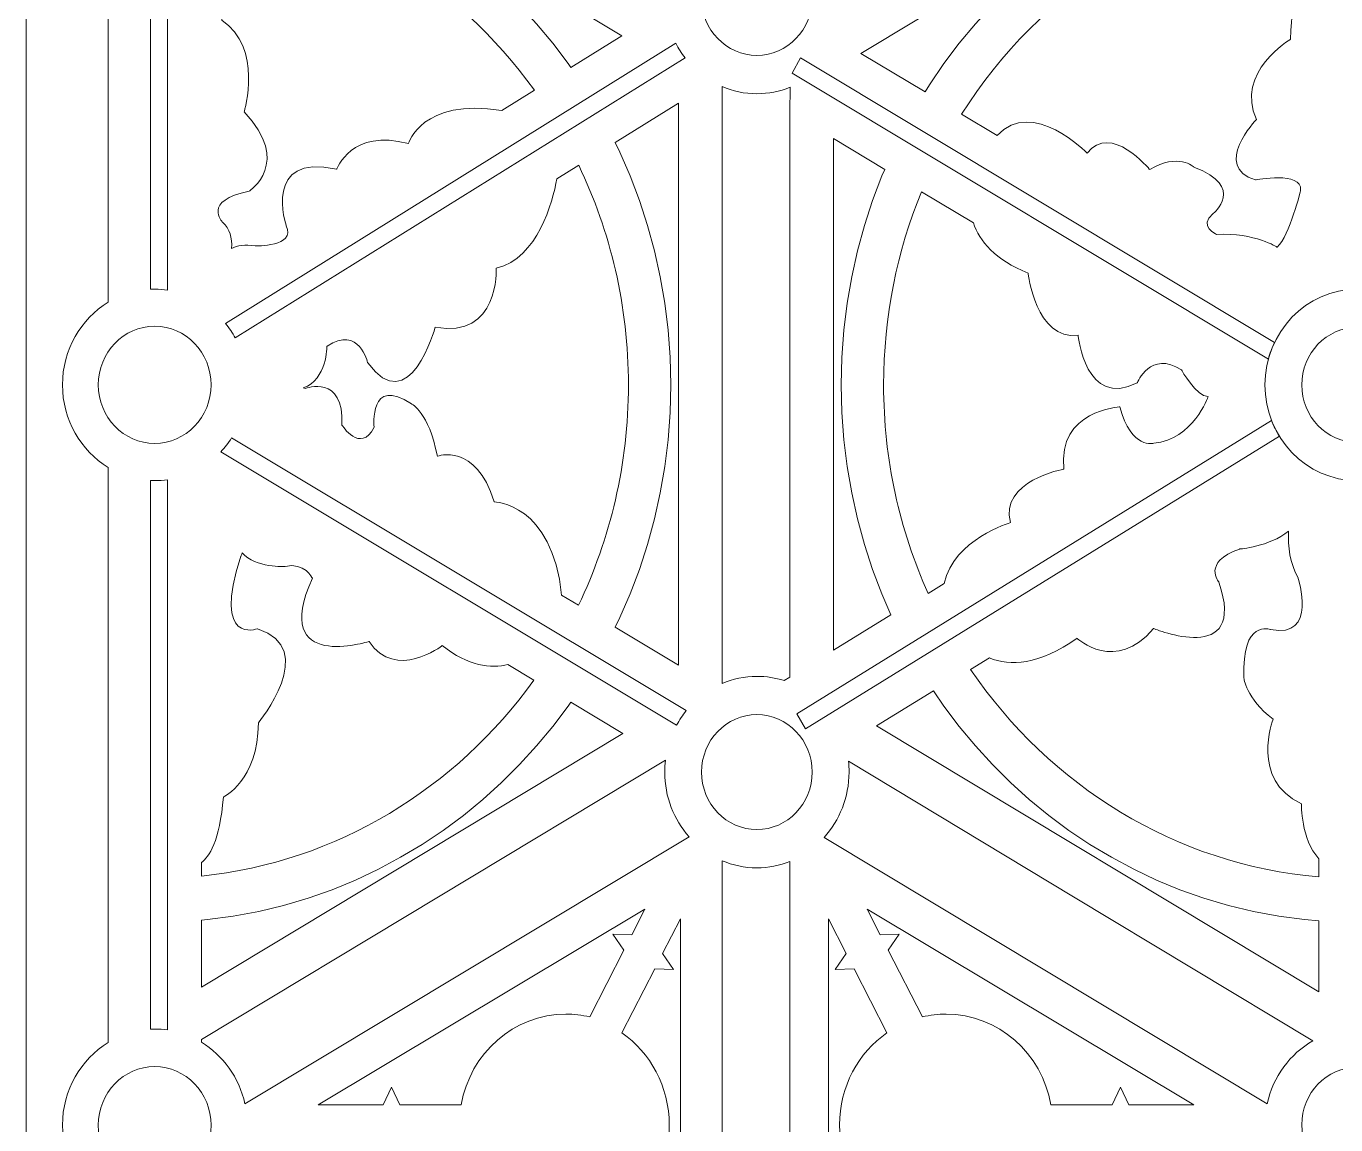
# Model space of a CAD drawing. Header units: centimetres. Extents: x 10.1 to 16.7, y -9.5 to 9.5.
# Drawn here: x 10.145 to 13.382, y 4.624 to 7.338 of the extents above; entities that cross this region are included whole.
import ezdxf

# ---------------------------------------------------------------- set-up
doc = ezdxf.new("R2010")
doc.units = ezdxf.units.CM
doc.header["$MEASUREMENT"] = 0
doc.layers.add('layer 1', color=7, linetype='Continuous')

msp = doc.modelspace()

# ---------------------------------------------------------------- linework, layer by layer
at = {"layer": 'layer 1', "color": 250, "lineweight": 9}
for points, knots in [([(10.14539, 9.49999), (10.14539, 9.49999), (16.7385, 9.49999), (16.7385, 9.49999), (16.7385, 9.49999), (16.7385, 9.49999), (16.7385, -9.50001), (16.7385, -9.50001), (16.7385, -9.50001), (16.7385, -9.50001), (10.14539, -9.50001), (10.14539, -9.50001), (10.14539, -9.50001), (10.14539, -9.50001), (10.14539, 9.49999), (10.14539, 9.49999)], [0, 0, 0, 0, 0.2, 0.2, 0.2, 0.2, 0.4, 0.4, 0.4, 0.4, 0.6, 0.6, 0.6, 0.6, 1, 1, 1, 1]), ([(10.57833, 7.77407), (10.57833, 7.77407), (10.59354, 7.77285), (10.59354, 7.77285), (10.59354, 7.77285), (10.59354, 7.77285), (10.65725, 7.76438), (10.65725, 7.76438), (10.65725, 7.76438), (10.65725, 7.76438), (10.72002, 7.75265), (10.72002, 7.75265), (10.72002, 7.75265), (10.72002, 7.75265), (10.78165, 7.73775), (10.78165, 7.73775), (10.78165, 7.73775), (10.78165, 7.73775), (10.84216, 7.71979), (10.84216, 7.71979), (10.84216, 7.71979), (10.84216, 7.71979), (10.90138, 7.69883), (10.90138, 7.69883), (10.90138, 7.69883), (10.90138, 7.69883), (10.95927, 7.67498), (10.95927, 7.67498), (10.95927, 7.67498), (10.95927, 7.67498), (11.01574, 7.64831), (11.01574, 7.64831), (11.01574, 7.64831), (11.01574, 7.64831), (11.07071, 7.6189), (11.07071, 7.6189), (11.07071, 7.6189), (11.07071, 7.6189), (11.1241, 7.58685), (11.1241, 7.58685), (11.1241, 7.58685), (11.1241, 7.58685), (11.17582, 7.55225), (11.17582, 7.55225), (11.17582, 7.55225), (11.17582, 7.55225), (11.22575, 7.51518), (11.22575, 7.51518), (11.22575, 7.51518), (11.22575, 7.51518), (11.27392, 7.47571), (11.27392, 7.47571), (11.27392, 7.47571), (11.27392, 7.47571), (11.32018, 7.43395), (11.32018, 7.43395), (11.32018, 7.43395), (11.32018, 7.43395), (11.36443, 7.38996), (11.36443, 7.38996), (11.36443, 7.38996), (11.36443, 7.38996), (11.40667, 7.34382), (11.40667, 7.34382), (11.40667, 7.34382), (11.40667, 7.34382), (11.44673, 7.29564), (11.44673, 7.29564), (11.44673, 7.29564), (11.44673, 7.29564), (11.48461, 7.24548), (11.48461, 7.24548), (11.48461, 7.24548), (11.48461, 7.24548), (11.49125, 7.23573), (11.49125, 7.23573), (11.49125, 7.23573), (11.49125, 7.23573), (11.6175, 7.31429), (11.6175, 7.31429), (11.6175, 7.31429), (11.6175, 7.31429), (10.57833, 7.93929), (10.57833, 7.93929), (10.57833, 7.93929), (10.57833, 7.93929), (10.57833, 7.77407), (10.57833, 7.77407)], [0, 0, 0, 0, 0.0434783, 0.0434783, 0.0434783, 0.0434783, 0.0869565, 0.0869565, 0.0869565, 0.0869565, 0.1304348, 0.1304348, 0.1304348, 0.1304348, 0.173913, 0.173913, 0.173913, 0.173913, 0.2173913, 0.2173913, 0.2173913, 0.2173913, 0.2608696, 0.2608696, 0.2608696, 0.2608696, 0.3043478, 0.3043478, 0.3043478, 0.3043478, 0.3478261, 0.3478261, 0.3478261, 0.3478261, 0.3913043, 0.3913043, 0.3913043, 0.3913043, 0.4347826, 0.4347826, 0.4347826, 0.4347826, 0.4782609, 0.4782609, 0.4782609, 0.4782609, 0.5217391, 0.5217391, 0.5217391, 0.5217391, 0.5652174, 0.5652174, 0.5652174, 0.5652174, 0.6086957, 0.6086957, 0.6086957, 0.6086957, 0.6521739, 0.6521739, 0.6521739, 0.6521739, 0.6956522, 0.6956522, 0.6956522, 0.6956522, 0.7391304, 0.7391304, 0.7391304, 0.7391304, 0.7826087, 0.7826087, 0.7826087, 0.7826087, 0.826087, 0.826087, 0.826087, 0.826087, 0.8695652, 0.8695652, 0.8695652, 0.8695652, 0.9130435, 0.9130435, 0.9130435, 0.9130435, 1, 1, 1, 1]), ([(12.3668, 7.17549), (12.3668, 7.17549), (12.37788, 7.19342), (12.37788, 7.19342), (12.37788, 7.19342), (12.37788, 7.19342), (12.41342, 7.24548), (12.41342, 7.24548), (12.41342, 7.24548), (12.41342, 7.24548), (12.4513, 7.29564), (12.4513, 7.29564), (12.4513, 7.29564), (12.4513, 7.29564), (12.49137, 7.34382), (12.49137, 7.34382), (12.49137, 7.34382), (12.49137, 7.34382), (12.5336, 7.38996), (12.5336, 7.38996), (12.5336, 7.38996), (12.5336, 7.38996), (12.57786, 7.43395), (12.57786, 7.43395), (12.57786, 7.43395), (12.57786, 7.43395), (12.62411, 7.47571), (12.62411, 7.47571), (12.62411, 7.47571), (12.62411, 7.47571), (12.67225, 7.51518), (12.67225, 7.51518), (12.67225, 7.51518), (12.67225, 7.51518), (12.72222, 7.55225), (12.72222, 7.55225), (12.72222, 7.55225), (12.72222, 7.55225), (12.77396, 7.58685), (12.77396, 7.58685), (12.77396, 7.58685), (12.77396, 7.58685), (12.82733, 7.6189), (12.82733, 7.6189), (12.82733, 7.6189), (12.82733, 7.6189), (12.8823, 7.64831), (12.8823, 7.64831), (12.8823, 7.64831), (12.8823, 7.64831), (12.93876, 7.67498), (12.93876, 7.67498), (12.93876, 7.67498), (12.93876, 7.67498), (12.99665, 7.69883), (12.99665, 7.69883), (12.99665, 7.69883), (12.99665, 7.69883), (13.05588, 7.71979), (13.05588, 7.71979), (13.05588, 7.71979), (13.05588, 7.71979), (13.11638, 7.73775), (13.11638, 7.73775), (13.11638, 7.73775), (13.11638, 7.73775), (13.17804, 7.75265), (13.17804, 7.75265), (13.17804, 7.75265), (13.17804, 7.75265), (13.24075, 7.76438), (13.24075, 7.76438), (13.24075, 7.76438), (13.24075, 7.76438), (13.30447, 7.77285), (13.30447, 7.77285), (13.30447, 7.77285), (13.30447, 7.77285), (13.33998, 7.77569), (13.33998, 7.77569), (13.33998, 7.77569), (13.33998, 7.77569), (13.33998, 7.95149), (13.33998, 7.95149), (13.33998, 7.95149), (13.33998, 7.95149), (12.20816, 7.27076), (12.20816, 7.27076), (12.20816, 7.27076), (12.20816, 7.27076), (12.3668, 7.17549), (12.3668, 7.17549)], [0, 0, 0, 0, 0.0416667, 0.0416667, 0.0416667, 0.0416667, 0.0833333, 0.0833333, 0.0833333, 0.0833333, 0.125, 0.125, 0.125, 0.125, 0.1666667, 0.1666667, 0.1666667, 0.1666667, 0.2083333, 0.2083333, 0.2083333, 0.2083333, 0.25, 0.25, 0.25, 0.25, 0.2916667, 0.2916667, 0.2916667, 0.2916667, 0.3333333, 0.3333333, 0.3333333, 0.3333333, 0.375, 0.375, 0.375, 0.375, 0.4166667, 0.4166667, 0.4166667, 0.4166667, 0.4583333, 0.4583333, 0.4583333, 0.4583333, 0.5, 0.5, 0.5, 0.5, 0.5416667, 0.5416667, 0.5416667, 0.5416667, 0.5833333, 0.5833333, 0.5833333, 0.5833333, 0.625, 0.625, 0.625, 0.625, 0.6666667, 0.6666667, 0.6666667, 0.6666667, 0.7083333, 0.7083333, 0.7083333, 0.7083333, 0.75, 0.75, 0.75, 0.75, 0.7916667, 0.7916667, 0.7916667, 0.7916667, 0.8333333, 0.8333333, 0.8333333, 0.8333333, 0.875, 0.875, 0.875, 0.875, 0.9166667, 0.9166667, 0.9166667, 0.9166667, 1, 1, 1, 1]), ([(11.32121, 7.12992), (11.12149, 7.161), (11.08999, 7.04784), (11.08999, 7.04784), (11.08999, 7.04784), (10.94968, 7.08632), (10.91262, 6.98463), (10.91262, 6.98463), (10.91262, 6.98463), (10.72732, 7.02585), (10.7882, 6.84443), (10.7882, 6.84443), (10.7882, 6.84443), (10.81202, 6.79221), (10.71144, 6.79495), (10.71144, 6.79495), (10.71144, 6.79495), (10.68579, 6.79912), (10.66698, 6.79575), (10.65315, 6.789), (10.65315, 6.789), (10.65461, 6.81461), (10.64859, 6.83737), (10.63065, 6.85356), (10.63065, 6.85356), (10.63065, 6.85356), (10.57919, 6.90685), (10.69656, 6.9303), (10.69656, 6.9303), (10.69656, 6.9303), (10.80363, 7.00067), (10.68419, 7.12646), (10.68419, 7.12646), (10.68419, 7.12646), (10.73154, 7.28636), (10.6286, 7.35244), (10.6286, 7.35244), (10.6286, 7.35244), (10.63864, 7.47742), (10.57833, 7.55336)], [0, 0, 0, 0, 0.0909091, 0.0909091, 0.0909091, 0.0909091, 0.1818182, 0.1818182, 0.1818182, 0.1818182, 0.2727273, 0.2727273, 0.2727273, 0.2727273, 0.3636364, 0.3636364, 0.3636364, 0.3636364, 0.4545455, 0.4545455, 0.4545455, 0.4545455, 0.5454545, 0.5454545, 0.5454545, 0.5454545, 0.6363636, 0.6363636, 0.6363636, 0.6363636, 0.7272727, 0.7272727, 0.7272727, 0.7272727, 0.8181818, 0.8181818, 0.8181818, 0.8181818, 1, 1, 1, 1]), ([(12.08792, 7.40763), (12.08792, 7.32939), (12.02648, 7.26558), (11.95116, 7.26558), (11.95116, 7.26558), (11.8758, 7.26558), (11.81433, 7.32939), (11.81433, 7.40763), (11.81433, 7.40763), (11.81433, 7.48587), (11.8758, 7.54968), (11.95116, 7.54968), (11.95116, 7.54968), (12.02648, 7.54968), (12.08792, 7.48587), (12.08792, 7.40763)], [0, 0, 0, 0, 0.2, 0.2, 0.2, 0.2, 0.4, 0.4, 0.4, 0.4, 0.6, 0.6, 0.6, 0.6, 1, 1, 1, 1]), ([(13.33998, 7.53657), (13.30219, 7.49505), (13.27227, 7.42451), (13.27008, 7.30554), (13.27008, 7.30554), (13.27008, 7.30554), (13.13213, 7.22452), (13.18567, 7.10727), (13.18567, 7.10727), (13.18567, 7.10727), (13.07443, 6.99214), (13.18358, 6.95803), (13.18358, 6.95803), (13.18358, 6.95803), (13.29887, 6.98146), (13.29477, 6.93244), (13.29477, 6.93244), (13.29477, 6.93244), (13.268, 6.82159), (13.23713, 6.79173), (13.23713, 6.79173), (13.23713, 6.79173), (13.18358, 6.82796), (13.0868, 6.82371), (13.0868, 6.82371), (13.0868, 6.82371), (13.04153, 6.8429), (13.07859, 6.87488), (13.07859, 6.87488), (13.07859, 6.87488), (13.16092, 6.94097), (13.03121, 6.99), (13.03121, 6.99), (13.03121, 6.99), (12.9921, 7.02624), (12.92209, 6.98362), (12.92209, 6.98362), (12.92209, 6.98362), (12.82533, 7.10087), (12.76765, 7.02411), (12.76765, 7.02411), (12.76765, 7.02411), (12.63201, 7.16253), (12.54476, 7.06793)], [0, 0, 0, 0, 0.0833333, 0.0833333, 0.0833333, 0.0833333, 0.1666667, 0.1666667, 0.1666667, 0.1666667, 0.25, 0.25, 0.25, 0.25, 0.3333333, 0.3333333, 0.3333333, 0.3333333, 0.4166667, 0.4166667, 0.4166667, 0.4166667, 0.5, 0.5, 0.5, 0.5, 0.5833333, 0.5833333, 0.5833333, 0.5833333, 0.6666667, 0.6666667, 0.6666667, 0.6666667, 0.75, 0.75, 0.75, 0.75, 0.8333333, 0.8333333, 0.8333333, 0.8333333, 1, 1, 1, 1]), ([(13.23043, 6.55659), (13.23043, 6.55659), (12.05933, 7.25971), (12.05933, 7.25971), (12.05933, 7.25971), (12.05933, 7.25971), (12.03837, 7.22207), (12.03837, 7.22207), (12.03837, 7.22207), (12.03837, 7.22207), (13.21514, 6.5155), (13.21514, 6.5155)], [0, 0, 0, 0, 0.25, 0.25, 0.25, 0.25, 0.5, 0.5, 0.5, 0.5, 1, 1, 1, 1]), ([(12.03314, 7.18703), (12.00767, 7.17676), (11.98003, 7.17112), (11.95116, 7.17112), (11.95116, 7.17112), (11.92073, 7.17112), (11.89168, 7.17738), (11.86511, 7.1887)], [0, 0, 0, 0, 0.3333333, 0.3333333, 0.3333333, 0.3333333, 1, 1, 1, 1]), ([(11.86511, 7.1887), (11.86511, 7.1887), (11.86511, 6.45175), (11.86511, 6.45175), (11.86511, 6.45175), (11.86511, 6.45175), (11.86511, 5.71416), (11.86511, 5.71416)], [0, 0, 0, 0, 0.3333333, 0.3333333, 0.3333333, 0.3333333, 1, 1, 1, 1]), ([(12.01856, 5.72112), (12.01856, 5.72112), (12.03292, 5.72999), (12.03292, 5.72999), (12.03292, 5.72999), (12.03292, 5.72999), (12.03292, 6.45175), (12.03292, 6.45175), (12.03292, 6.45175), (12.03292, 6.45175), (12.03292, 7.12496), (12.03292, 7.12496), (12.03292, 7.12496), (12.03292, 7.12496), (12.03314, 7.18703), (12.03314, 7.18703)], [0, 0, 0, 0, 0.2, 0.2, 0.2, 0.2, 0.4, 0.4, 0.4, 0.4, 0.6, 0.6, 0.6, 0.6, 1, 1, 1, 1]), ([(11.73838, 6.45175), (11.73838, 6.45175), (11.73669, 6.38367), (11.73669, 6.38367), (11.73669, 6.38367), (11.73669, 6.38367), (11.73177, 6.31639), (11.73177, 6.31639), (11.73177, 6.31639), (11.73177, 6.31639), (11.72362, 6.25006), (11.72362, 6.25006), (11.72362, 6.25006), (11.72362, 6.25006), (11.71237, 6.18475), (11.71237, 6.18475), (11.71237, 6.18475), (11.71237, 6.18475), (11.69809, 6.12056), (11.69809, 6.12056), (11.69809, 6.12056), (11.69809, 6.12056), (11.68088, 6.05759), (11.68088, 6.05759), (11.68088, 6.05759), (11.68088, 6.05759), (11.66077, 5.9959), (11.66077, 5.9959), (11.66077, 5.9959), (11.66077, 5.9959), (11.63791, 5.93561), (11.63791, 5.93561), (11.63791, 5.93561), (11.63791, 5.93561), (11.61232, 5.87681), (11.61232, 5.87681), (11.61232, 5.87681), (11.61232, 5.87681), (11.60055, 5.85293), (11.60055, 5.85293), (11.60055, 5.85293), (11.60055, 5.85293), (11.7573, 5.75896), (11.7573, 5.75896), (11.7573, 5.75896), (11.7573, 5.75896), (11.7573, 7.14798), (11.7573, 7.14798), (11.7573, 7.14798), (11.7573, 7.14798), (11.6006, 7.05047), (11.6006, 7.05047), (11.6006, 7.05047), (11.6006, 7.05047), (11.61232, 7.02671), (11.61232, 7.02671), (11.61232, 7.02671), (11.61232, 7.02671), (11.63791, 6.9679), (11.63791, 6.9679), (11.63791, 6.9679), (11.63791, 6.9679), (11.66077, 6.90761), (11.66077, 6.90761), (11.66077, 6.90761), (11.66077, 6.90761), (11.68088, 6.84593), (11.68088, 6.84593), (11.68088, 6.84593), (11.68088, 6.84593), (11.69809, 6.78295), (11.69809, 6.78295), (11.69809, 6.78295), (11.69809, 6.78295), (11.71237, 6.71877), (11.71237, 6.71877), (11.71237, 6.71877), (11.71237, 6.71877), (11.72362, 6.65345), (11.72362, 6.65345), (11.72362, 6.65345), (11.72362, 6.65345), (11.73177, 6.58712), (11.73177, 6.58712), (11.73177, 6.58712), (11.73177, 6.58712), (11.73669, 6.51986), (11.73669, 6.51986), (11.73669, 6.51986), (11.73669, 6.51986), (11.73838, 6.45175), (11.73838, 6.45175)], [0, 0, 0, 0, 0.0416667, 0.0416667, 0.0416667, 0.0416667, 0.0833333, 0.0833333, 0.0833333, 0.0833333, 0.125, 0.125, 0.125, 0.125, 0.1666667, 0.1666667, 0.1666667, 0.1666667, 0.2083333, 0.2083333, 0.2083333, 0.2083333, 0.25, 0.25, 0.25, 0.25, 0.2916667, 0.2916667, 0.2916667, 0.2916667, 0.3333333, 0.3333333, 0.3333333, 0.3333333, 0.375, 0.375, 0.375, 0.375, 0.4166667, 0.4166667, 0.4166667, 0.4166667, 0.4583333, 0.4583333, 0.4583333, 0.4583333, 0.5, 0.5, 0.5, 0.5, 0.5416667, 0.5416667, 0.5416667, 0.5416667, 0.5833333, 0.5833333, 0.5833333, 0.5833333, 0.625, 0.625, 0.625, 0.625, 0.6666667, 0.6666667, 0.6666667, 0.6666667, 0.7083333, 0.7083333, 0.7083333, 0.7083333, 0.75, 0.75, 0.75, 0.75, 0.7916667, 0.7916667, 0.7916667, 0.7916667, 0.8333333, 0.8333333, 0.8333333, 0.8333333, 0.875, 0.875, 0.875, 0.875, 0.9166667, 0.9166667, 0.9166667, 0.9166667, 1, 1, 1, 1]), ([(12.28256, 5.88405), (12.28256, 5.88405), (12.26012, 5.93561), (12.26012, 5.93561), (12.26012, 5.93561), (12.26012, 5.93561), (12.23723, 5.9959), (12.23723, 5.9959), (12.23723, 5.9959), (12.23723, 5.9959), (12.21715, 6.05759), (12.21715, 6.05759), (12.21715, 6.05759), (12.21715, 6.05759), (12.19991, 6.12056), (12.19991, 6.12056), (12.19991, 6.12056), (12.19991, 6.12056), (12.18566, 6.18475), (12.18566, 6.18475), (12.18566, 6.18475), (12.18566, 6.18475), (12.17442, 6.25006), (12.17442, 6.25006), (12.17442, 6.25006), (12.17442, 6.25006), (12.16626, 6.31639), (12.16626, 6.31639), (12.16626, 6.31639), (12.16626, 6.31639), (12.16134, 6.38367), (12.16134, 6.38367), (12.16134, 6.38367), (12.16134, 6.38367), (12.15968, 6.45175), (12.15968, 6.45175), (12.15968, 6.45175), (12.15968, 6.45175), (12.16134, 6.51984), (12.16134, 6.51984), (12.16134, 6.51984), (12.16134, 6.51984), (12.16626, 6.58712), (12.16626, 6.58712), (12.16626, 6.58712), (12.16626, 6.58712), (12.17442, 6.65345), (12.17442, 6.65345), (12.17442, 6.65345), (12.17442, 6.65345), (12.18566, 6.71877), (12.18566, 6.71877), (12.18566, 6.71877), (12.18566, 6.71877), (12.19991, 6.78295), (12.19991, 6.78295), (12.19991, 6.78295), (12.19991, 6.78295), (12.21715, 6.84593), (12.21715, 6.84593), (12.21715, 6.84593), (12.21715, 6.84593), (12.23723, 6.90761), (12.23723, 6.90761), (12.23723, 6.90761), (12.23723, 6.90761), (12.26012, 6.9679), (12.26012, 6.9679), (12.26012, 6.9679), (12.26012, 6.9679), (12.26726, 6.98426), (12.26726, 6.98426), (12.26726, 6.98426), (12.26726, 6.98426), (12.14073, 7.06024), (12.14073, 7.06024), (12.14073, 7.06024), (12.14073, 7.06024), (12.14073, 5.79653), (12.14073, 5.79653), (12.14073, 5.79653), (12.14073, 5.79653), (12.28256, 5.88405), (12.28256, 5.88405)], [0, 0, 0, 0, 0.0454545, 0.0454545, 0.0454545, 0.0454545, 0.0909091, 0.0909091, 0.0909091, 0.0909091, 0.1363636, 0.1363636, 0.1363636, 0.1363636, 0.1818182, 0.1818182, 0.1818182, 0.1818182, 0.2272727, 0.2272727, 0.2272727, 0.2272727, 0.2727273, 0.2727273, 0.2727273, 0.2727273, 0.3181818, 0.3181818, 0.3181818, 0.3181818, 0.3636364, 0.3636364, 0.3636364, 0.3636364, 0.4090909, 0.4090909, 0.4090909, 0.4090909, 0.4545455, 0.4545455, 0.4545455, 0.4545455, 0.5, 0.5, 0.5, 0.5, 0.5454545, 0.5454545, 0.5454545, 0.5454545, 0.5909091, 0.5909091, 0.5909091, 0.5909091, 0.6363636, 0.6363636, 0.6363636, 0.6363636, 0.6818182, 0.6818182, 0.6818182, 0.6818182, 0.7272727, 0.7272727, 0.7272727, 0.7272727, 0.7727273, 0.7727273, 0.7727273, 0.7727273, 0.8181818, 0.8181818, 0.8181818, 0.8181818, 0.8636364, 0.8636364, 0.8636364, 0.8636364, 0.9090909, 0.9090909, 0.9090909, 0.9090909, 1, 1, 1, 1]), ([(10.83018, 6.44458), (10.88881, 6.46419), (10.88878, 6.54758), (10.88878, 6.54758), (10.88878, 6.54758), (10.96822, 6.59981), (10.98939, 6.50636), (10.98939, 6.50636), (10.98939, 6.50636), (11.09264, 6.36342), (11.15615, 6.5943), (11.15615, 6.5943), (11.15615, 6.5943), (11.315, 6.56407), (11.30704, 6.73998), (11.30704, 6.73998), (11.30704, 6.73998), (11.41054, 6.76578), (11.44606, 6.90246), (11.45663, 6.96087)], [0, 0, 0, 0, 0.1666667, 0.1666667, 0.1666667, 0.1666667, 0.3333333, 0.3333333, 0.3333333, 0.3333333, 0.5, 0.5, 0.5, 0.5, 0.6666667, 0.6666667, 0.6666667, 0.6666667, 1, 1, 1, 1]), ([(12.37439, 5.93653), (12.30387, 6.09319), (12.26434, 6.2678), (12.26434, 6.45175), (12.26434, 6.45175), (12.26434, 6.62097), (12.29774, 6.7823), (12.35797, 6.929)], [0, 0, 0, 0, 0.3333333, 0.3333333, 0.3333333, 0.3333333, 1, 1, 1, 1]), ([(12.48613, 6.85218), (12.50098, 6.80631), (12.53976, 6.76133), (12.62144, 6.72776), (12.62144, 6.72776), (12.62144, 6.72776), (12.64, 6.56149), (12.745, 6.57426), (12.745, 6.57426), (12.745, 6.57426), (12.76355, 6.39093), (12.89121, 6.45701), (12.89121, 6.45701), (12.89121, 6.45701), (12.92413, 6.53802), (13.00031, 6.48898), (13.00031, 6.48898), (13.00031, 6.48898), (13.0374, 6.4229), (13.06622, 6.4229), (13.06622, 6.4229), (13.06622, 6.4229), (13.02916, 6.31631), (12.93238, 6.30777), (12.93238, 6.30777), (12.93238, 6.30777), (12.87679, 6.29072), (12.84797, 6.39731), (12.84797, 6.39731), (12.84797, 6.39731), (12.69351, 6.38879), (12.70999, 6.24381), (12.70999, 6.24381), (12.70999, 6.24381), (12.5494, 6.21396), (12.57819, 6.11163), (12.57819, 6.11163), (12.57819, 6.11163), (12.43681, 6.07024), (12.41429, 5.96137)], [0, 0, 0, 0, 0.0909091, 0.0909091, 0.0909091, 0.0909091, 0.1818182, 0.1818182, 0.1818182, 0.1818182, 0.2727273, 0.2727273, 0.2727273, 0.2727273, 0.3636364, 0.3636364, 0.3636364, 0.3636364, 0.4545455, 0.4545455, 0.4545455, 0.4545455, 0.5454545, 0.5454545, 0.5454545, 0.5454545, 0.6363636, 0.6363636, 0.6363636, 0.6363636, 0.7272727, 0.7272727, 0.7272727, 0.7272727, 0.8181818, 0.8181818, 0.8181818, 0.8181818, 1, 1, 1, 1]), ([(10.45277, 6.68798), (10.45635, 6.68816), (10.45992, 6.68826), (10.46355, 6.68826), (10.46355, 6.68826), (10.47409, 6.68826), (10.48444, 6.6875), (10.49462, 6.68605)], [0, 0, 0, 0, 0.3333333, 0.3333333, 0.3333333, 0.3333333, 1, 1, 1, 1]), ([(13.66225, 6.45175), (13.66225, 6.3215), (13.55992, 6.21525), (13.43449, 6.21525), (13.43449, 6.21525), (13.30905, 6.21525), (13.2067, 6.3215), (13.2067, 6.45175), (13.2067, 6.45175), (13.2067, 6.58201), (13.30905, 6.68826), (13.43449, 6.68826), (13.43449, 6.68826), (13.55992, 6.68826), (13.66225, 6.58201), (13.66225, 6.45175)], [0, 0, 0, 0, 0.2, 0.2, 0.2, 0.2, 0.4, 0.4, 0.4, 0.4, 0.6, 0.6, 0.6, 0.6, 1, 1, 1, 1]), ([(10.34781, 6.24778), (10.28041, 6.28901), (10.23503, 6.36513), (10.23503, 6.45193), (10.23503, 6.45193), (10.23503, 6.53872), (10.28041, 6.61485), (10.34781, 6.65608)], [0, 0, 0, 0, 0.3333333, 0.3333333, 0.3333333, 0.3333333, 1, 1, 1, 1]), ([(10.60245, 6.45193), (10.60245, 6.37221), (10.53983, 6.30718), (10.46304, 6.30718), (10.46304, 6.30718), (10.38624, 6.30718), (10.32363, 6.37221), (10.32363, 6.45193), (10.32363, 6.45193), (10.32363, 6.53165), (10.38624, 6.59668), (10.46304, 6.59668), (10.46304, 6.59668), (10.53983, 6.59668), (10.60245, 6.53165), (10.60245, 6.45193)], [0, 0, 0, 0, 0.2, 0.2, 0.2, 0.2, 0.4, 0.4, 0.4, 0.4, 0.6, 0.6, 0.6, 0.6, 1, 1, 1, 1]), ([(13.57128, 6.45175), (13.57128, 6.37353), (13.50982, 6.30971), (13.43449, 6.30971), (13.43449, 6.30971), (13.35913, 6.30971), (13.29769, 6.37353), (13.29769, 6.45175), (13.29769, 6.45175), (13.29769, 6.52999), (13.35913, 6.5938), (13.43449, 6.5938), (13.43449, 6.5938), (13.50982, 6.5938), (13.57128, 6.52999), (13.57128, 6.45175)], [0, 0, 0, 0, 0.2, 0.2, 0.2, 0.2, 0.4, 0.4, 0.4, 0.4, 0.6, 0.6, 0.6, 0.6, 1, 1, 1, 1]), ([(11.4687, 5.93198), (11.44586, 6.16026), (11.30175, 6.16277), (11.30175, 6.16277), (11.30175, 6.16277), (11.25674, 6.31119), (11.16148, 6.27547), (11.16148, 6.27547), (11.16148, 6.27547), (11.14027, 6.38541), (11.09793, 6.40465), (11.09793, 6.40465), (11.09793, 6.40465), (10.99203, 6.4761), (11.00527, 6.34693), (11.00527, 6.34693), (11.00527, 6.34693), (10.97086, 6.28096), (10.92584, 6.35242), (10.92584, 6.35242), (10.92584, 6.35242), (10.93116, 6.47886), (10.83586, 6.44314), (10.83586, 6.44314)], [0, 0, 0, 0, 0.1428571, 0.1428571, 0.1428571, 0.1428571, 0.2857143, 0.2857143, 0.2857143, 0.2857143, 0.4285714, 0.4285714, 0.4285714, 0.4285714, 0.5714286, 0.5714286, 0.5714286, 0.5714286, 0.7142857, 0.7142857, 0.7142857, 0.7142857, 1, 1, 1, 1]), ([(13.22323, 6.36343), (13.22323, 6.36343), (12.0496, 5.63918), (12.0496, 5.63918), (12.0496, 5.63918), (12.0496, 5.63918), (12.0711, 5.60193), (12.0711, 5.60193), (12.0711, 5.60193), (12.0711, 5.60193), (13.24238, 6.32495), (13.24238, 6.32495)], [0, 0, 0, 0, 0.25, 0.25, 0.25, 0.25, 0.5, 0.5, 0.5, 0.5, 1, 1, 1, 1]), ([(10.49462, 6.21747), (10.48444, 6.21602), (10.47409, 6.21525), (10.46355, 6.21525), (10.46355, 6.21525), (10.45992, 6.21525), (10.45635, 6.21536), (10.45277, 6.21553)], [0, 0, 0, 0, 0.3333333, 0.3333333, 0.3333333, 0.3333333, 1, 1, 1, 1]), ([(12.52561, 5.7773), (12.57671, 5.75594), (12.64751, 5.7589), (12.74241, 5.82574), (12.74241, 5.82574), (12.74241, 5.82574), (12.83795, 5.73752), (12.93142, 5.84999), (12.93142, 5.84999), (12.93142, 5.84999), (13.16508, 5.75295), (13.09285, 5.96467), (13.09285, 5.96467), (13.09285, 5.96467), (13.05036, 6.01319), (13.14383, 6.04629), (13.14383, 6.04629), (13.14383, 6.04629), (13.2166, 6.0516), (13.2653, 6.0903), (13.2653, 6.0903), (13.26288, 6.05168), (13.26873, 6.01212), (13.28861, 5.97519), (13.28861, 5.97519), (13.28861, 5.97519), (13.33804, 5.82381), (13.22065, 5.84726), (13.22065, 5.84726), (13.22065, 5.84726), (13.14861, 5.87499), (13.15476, 5.72787), (13.15476, 5.72787), (13.15476, 5.72787), (13.15889, 5.67883), (13.22683, 5.62553), (13.22683, 5.62553), (13.22683, 5.62553), (13.16919, 5.47629), (13.29685, 5.4166), (13.29685, 5.4166), (13.29685, 5.4166), (13.2955, 5.32828), (13.33998, 5.28124)], [0, 0, 0, 0, 0.0833333, 0.0833333, 0.0833333, 0.0833333, 0.1666667, 0.1666667, 0.1666667, 0.1666667, 0.25, 0.25, 0.25, 0.25, 0.3333333, 0.3333333, 0.3333333, 0.3333333, 0.4166667, 0.4166667, 0.4166667, 0.4166667, 0.5, 0.5, 0.5, 0.5, 0.5833333, 0.5833333, 0.5833333, 0.5833333, 0.6666667, 0.6666667, 0.6666667, 0.6666667, 0.75, 0.75, 0.75, 0.75, 0.8333333, 0.8333333, 0.8333333, 0.8333333, 1, 1, 1, 1]), ([(10.57833, 5.27193), (10.59708, 5.28504), (10.62374, 5.32322), (10.63273, 5.43366), (10.63273, 5.43366), (10.63273, 5.43366), (10.7192, 5.47416), (10.7192, 5.61701), (10.7192, 5.61701), (10.7192, 5.61701), (10.87157, 5.80036), (10.71714, 5.8494), (10.71714, 5.8494), (10.71714, 5.8494), (10.60389, 5.80674), (10.67598, 6.02849), (10.67598, 6.02849), (10.67598, 6.02849), (10.67756, 6.03138), (10.67904, 6.03686), (10.67904, 6.03686), (10.71259, 5.99896), (10.78556, 6.00335), (10.78556, 6.00335), (10.78556, 6.00335), (10.83322, 6.01434), (10.85259, 5.97412), (10.85259, 5.97412), (10.85259, 5.97412), (10.74734, 5.73993), (10.99293, 5.81799), (10.99293, 5.81799), (10.99293, 5.81799), (11.05808, 5.71913), (11.17334, 5.80759), (11.17334, 5.80759), (11.17334, 5.80759), (11.23818, 5.75651), (11.29405, 5.75102), (11.33603, 5.7606)], [0, 0, 0, 0, 0.0909091, 0.0909091, 0.0909091, 0.0909091, 0.1818182, 0.1818182, 0.1818182, 0.1818182, 0.2727273, 0.2727273, 0.2727273, 0.2727273, 0.3636364, 0.3636364, 0.3636364, 0.3636364, 0.4545455, 0.4545455, 0.4545455, 0.4545455, 0.5454545, 0.5454545, 0.5454545, 0.5454545, 0.6363636, 0.6363636, 0.6363636, 0.6363636, 0.7272727, 0.7272727, 0.7272727, 0.7272727, 0.8181818, 0.8181818, 0.8181818, 0.8181818, 1, 1, 1, 1]), ([(11.86511, 5.71416), (11.89168, 5.72548), (11.92073, 5.73174), (11.95116, 5.73174), (11.95116, 5.73174), (11.9746, 5.73174), (11.99724, 5.72802), (12.01856, 5.72112)], [0, 0, 0, 0, 0.3333333, 0.3333333, 0.3333333, 0.3333333, 1, 1, 1, 1]), ([(11.49114, 5.66761), (11.49114, 5.66761), (11.48461, 5.65803), (11.48461, 5.65803), (11.48461, 5.65803), (11.48461, 5.65803), (11.44673, 5.60787), (11.44673, 5.60787), (11.44673, 5.60787), (11.44673, 5.60787), (11.40667, 5.55969), (11.40667, 5.55969), (11.40667, 5.55969), (11.40667, 5.55969), (11.36443, 5.51355), (11.36443, 5.51355), (11.36443, 5.51355), (11.36443, 5.51355), (11.32018, 5.46958), (11.32018, 5.46958), (11.32018, 5.46958), (11.32018, 5.46958), (11.27392, 5.4278), (11.27392, 5.4278), (11.27392, 5.4278), (11.27392, 5.4278), (11.22575, 5.38834), (11.22575, 5.38834), (11.22575, 5.38834), (11.22575, 5.38834), (11.17582, 5.35126), (11.17582, 5.35126), (11.17582, 5.35126), (11.17582, 5.35126), (11.1241, 5.31666), (11.1241, 5.31666), (11.1241, 5.31666), (11.1241, 5.31666), (11.07071, 5.28461), (11.07071, 5.28461), (11.07071, 5.28461), (11.07071, 5.28461), (11.01574, 5.25521), (11.01574, 5.25521), (11.01574, 5.25521), (11.01574, 5.25521), (10.95927, 5.22854), (10.95927, 5.22854), (10.95927, 5.22854), (10.95927, 5.22854), (10.90138, 5.20468), (10.90138, 5.20468), (10.90138, 5.20468), (10.90138, 5.20468), (10.84216, 5.18372), (10.84216, 5.18372), (10.84216, 5.18372), (10.84216, 5.18372), (10.78165, 5.16575), (10.78165, 5.16575), (10.78165, 5.16575), (10.78165, 5.16575), (10.72002, 5.15086), (10.72002, 5.15086), (10.72002, 5.15086), (10.72002, 5.15086), (10.65725, 5.13914), (10.65725, 5.13914), (10.65725, 5.13914), (10.65725, 5.13914), (10.59356, 5.13066), (10.59356, 5.13066), (10.59356, 5.13066), (10.59356, 5.13066), (10.57833, 5.12945), (10.57833, 5.12945), (10.57833, 5.12945), (10.57833, 5.12945), (10.57833, 4.96422), (10.57833, 4.96422), (10.57833, 4.96422), (10.57833, 4.96422), (11.61969, 5.59054), (11.61969, 5.59054), (11.61969, 5.59054), (11.61969, 5.59054), (11.49114, 5.66761), (11.49114, 5.66761)], [0, 0, 0, 0, 0.0434783, 0.0434783, 0.0434783, 0.0434783, 0.0869565, 0.0869565, 0.0869565, 0.0869565, 0.1304348, 0.1304348, 0.1304348, 0.1304348, 0.173913, 0.173913, 0.173913, 0.173913, 0.2173913, 0.2173913, 0.2173913, 0.2173913, 0.2608696, 0.2608696, 0.2608696, 0.2608696, 0.3043478, 0.3043478, 0.3043478, 0.3043478, 0.3478261, 0.3478261, 0.3478261, 0.3478261, 0.3913043, 0.3913043, 0.3913043, 0.3913043, 0.4347826, 0.4347826, 0.4347826, 0.4347826, 0.4782609, 0.4782609, 0.4782609, 0.4782609, 0.5217391, 0.5217391, 0.5217391, 0.5217391, 0.5652174, 0.5652174, 0.5652174, 0.5652174, 0.6086957, 0.6086957, 0.6086957, 0.6086957, 0.6521739, 0.6521739, 0.6521739, 0.6521739, 0.6956522, 0.6956522, 0.6956522, 0.6956522, 0.7391304, 0.7391304, 0.7391304, 0.7391304, 0.7826087, 0.7826087, 0.7826087, 0.7826087, 0.826087, 0.826087, 0.826087, 0.826087, 0.8695652, 0.8695652, 0.8695652, 0.8695652, 0.9130435, 0.9130435, 0.9130435, 0.9130435, 1, 1, 1, 1]), ([(13.33998, 5.12782), (13.33998, 5.12782), (13.30447, 5.13066), (13.30447, 5.13066), (13.30447, 5.13066), (13.30447, 5.13066), (13.24075, 5.13914), (13.24075, 5.13914), (13.24075, 5.13914), (13.24075, 5.13914), (13.17804, 5.15086), (13.17804, 5.15086), (13.17804, 5.15086), (13.17804, 5.15086), (13.11638, 5.16575), (13.11638, 5.16575), (13.11638, 5.16575), (13.11638, 5.16575), (13.05588, 5.18372), (13.05588, 5.18372), (13.05588, 5.18372), (13.05588, 5.18372), (12.99665, 5.20468), (12.99665, 5.20468), (12.99665, 5.20468), (12.99665, 5.20468), (12.93876, 5.22854), (12.93876, 5.22854), (12.93876, 5.22854), (12.93876, 5.22854), (12.8823, 5.25521), (12.8823, 5.25521), (12.8823, 5.25521), (12.8823, 5.25521), (12.82733, 5.28461), (12.82733, 5.28461), (12.82733, 5.28461), (12.82733, 5.28461), (12.77396, 5.31666), (12.77396, 5.31666), (12.77396, 5.31666), (12.77396, 5.31666), (12.72222, 5.35126), (12.72222, 5.35126), (12.72222, 5.35126), (12.72222, 5.35126), (12.67225, 5.38834), (12.67225, 5.38834), (12.67225, 5.38834), (12.67225, 5.38834), (12.62411, 5.4278), (12.62411, 5.4278), (12.62411, 5.4278), (12.62411, 5.4278), (12.57786, 5.46958), (12.57786, 5.46958), (12.57786, 5.46958), (12.57786, 5.46958), (12.5336, 5.51355), (12.5336, 5.51355), (12.5336, 5.51355), (12.5336, 5.51355), (12.49137, 5.55969), (12.49137, 5.55969), (12.49137, 5.55969), (12.49137, 5.55969), (12.4513, 5.60787), (12.4513, 5.60787), (12.4513, 5.60787), (12.4513, 5.60787), (12.41342, 5.65803), (12.41342, 5.65803), (12.41342, 5.65803), (12.41342, 5.65803), (12.38744, 5.69609), (12.38744, 5.69609), (12.38744, 5.69609), (12.38744, 5.69609), (12.24705, 5.60939), (12.24705, 5.60939), (12.24705, 5.60939), (12.24705, 5.60939), (13.33998, 4.95202), (13.33998, 4.95202), (13.33998, 4.95202), (13.33998, 4.95202), (13.33998, 5.12782), (13.33998, 5.12782)], [0, 0, 0, 0, 0.0434783, 0.0434783, 0.0434783, 0.0434783, 0.0869565, 0.0869565, 0.0869565, 0.0869565, 0.1304348, 0.1304348, 0.1304348, 0.1304348, 0.173913, 0.173913, 0.173913, 0.173913, 0.2173913, 0.2173913, 0.2173913, 0.2173913, 0.2608696, 0.2608696, 0.2608696, 0.2608696, 0.3043478, 0.3043478, 0.3043478, 0.3043478, 0.3478261, 0.3478261, 0.3478261, 0.3478261, 0.3913043, 0.3913043, 0.3913043, 0.3913043, 0.4347826, 0.4347826, 0.4347826, 0.4347826, 0.4782609, 0.4782609, 0.4782609, 0.4782609, 0.5217391, 0.5217391, 0.5217391, 0.5217391, 0.5652174, 0.5652174, 0.5652174, 0.5652174, 0.6086957, 0.6086957, 0.6086957, 0.6086957, 0.6521739, 0.6521739, 0.6521739, 0.6521739, 0.6956522, 0.6956522, 0.6956522, 0.6956522, 0.7391304, 0.7391304, 0.7391304, 0.7391304, 0.7826087, 0.7826087, 0.7826087, 0.7826087, 0.826087, 0.826087, 0.826087, 0.826087, 0.8695652, 0.8695652, 0.8695652, 0.8695652, 0.9130435, 0.9130435, 0.9130435, 0.9130435, 1, 1, 1, 1]), ([(12.08792, 5.49523), (12.08792, 5.41699), (12.02648, 5.35319), (11.95116, 5.35319), (11.95116, 5.35319), (11.8758, 5.35319), (11.81433, 5.41699), (11.81433, 5.49523), (11.81433, 5.49523), (11.81433, 5.57347), (11.8758, 5.63729), (11.95116, 5.63729), (11.95116, 5.63729), (12.02648, 5.63729), (12.08792, 5.57347), (12.08792, 5.49523)], [0, 0, 0, 0, 0.2, 0.2, 0.2, 0.2, 0.4, 0.4, 0.4, 0.4, 0.6, 0.6, 0.6, 0.6, 1, 1, 1, 1]), ([(11.72517, 5.52459), (11.72517, 5.52459), (11.16434, 5.18731), (11.16434, 5.18731), (11.16434, 5.18731), (11.16434, 5.18731), (10.57833, 4.83485), (10.57833, 4.83485), (10.57833, 4.83485), (10.57833, 4.83485), (10.57833, 4.82802), (10.57833, 4.82802)], [0, 0, 0, 0, 0.25, 0.25, 0.25, 0.25, 0.5, 0.5, 0.5, 0.5, 1, 1, 1, 1]), ([(11.78357, 5.33534), (11.74623, 5.37749), (11.72339, 5.43368), (11.72339, 5.49523), (11.72339, 5.49523), (11.72339, 5.50517), (11.72399, 5.51496), (11.72517, 5.52459)], [0, 0, 0, 0, 0.3333333, 0.3333333, 0.3333333, 0.3333333, 1, 1, 1, 1]), ([(13.32545, 4.8314), (13.32545, 4.8314), (12.73369, 5.18731), (12.73369, 5.18731), (12.73369, 5.18731), (12.73369, 5.18731), (12.17748, 5.52185), (12.17748, 5.52185)], [0, 0, 0, 0, 0.3333333, 0.3333333, 0.3333333, 0.3333333, 1, 1, 1, 1]), ([(12.03292, 5.27455), (12.00751, 5.26434), (11.97995, 5.25873), (11.95116, 5.25873), (11.95116, 5.25873), (11.92073, 5.25873), (11.89168, 5.26498), (11.86511, 5.2763)], [0, 0, 0, 0, 0.3333333, 0.3333333, 0.3333333, 0.3333333, 1, 1, 1, 1]), ([(10.86685, 4.67317), (10.86685, 4.67317), (11.6743, 5.15623), (11.6743, 5.15623), (11.6743, 5.15623), (11.6743, 5.15623), (11.64202, 5.09329), (11.64202, 5.09329), (11.64202, 5.09329), (11.64202, 5.09329), (11.59545, 5.09486), (11.59545, 5.09486), (11.59545, 5.09486), (11.59545, 5.09486), (11.62273, 5.05564), (11.62273, 5.05564), (11.62273, 5.05564), (11.62273, 5.05564), (11.53801, 4.89028), (11.53801, 4.89028)], [0, 0, 0, 0, 0.1666667, 0.1666667, 0.1666667, 0.1666667, 0.3333333, 0.3333333, 0.3333333, 0.3333333, 0.5, 0.5, 0.5, 0.5, 0.6666667, 0.6666667, 0.6666667, 0.6666667, 1, 1, 1, 1]), ([(13.03115, 4.67317), (13.03115, 4.67317), (12.22374, 5.15623), (12.22374, 5.15623), (12.22374, 5.15623), (12.22374, 5.15623), (12.25602, 5.09329), (12.25602, 5.09329), (12.25602, 5.09329), (12.25602, 5.09329), (12.30258, 5.09486), (12.30258, 5.09486), (12.30258, 5.09486), (12.30258, 5.09486), (12.2753, 5.05564), (12.2753, 5.05564), (12.2753, 5.05564), (12.2753, 5.05564), (12.36005, 4.89028), (12.36005, 4.89028)], [0, 0, 0, 0, 0.1666667, 0.1666667, 0.1666667, 0.1666667, 0.3333333, 0.3333333, 0.3333333, 0.3333333, 0.5, 0.5, 0.5, 0.5, 0.6666667, 0.6666667, 0.6666667, 0.6666667, 1, 1, 1, 1]), ([(11.61755, 4.85086), (11.61755, 4.85086), (11.69877, 5.00923), (11.69877, 5.00923), (11.69877, 5.00923), (11.69877, 5.00923), (11.74532, 5.00765), (11.74532, 5.00765), (11.74532, 5.00765), (11.74532, 5.00765), (11.71805, 5.0469), (11.71805, 5.0469), (11.71805, 5.0469), (11.71805, 5.0469), (11.76209, 5.13282), (11.76209, 5.13282)], [0, 0, 0, 0, 0.2, 0.2, 0.2, 0.2, 0.4, 0.4, 0.4, 0.4, 0.6, 0.6, 0.6, 0.6, 1, 1, 1, 1]), ([(11.76209, 5.13282), (11.76209, 5.13282), (11.76209, 4.1331), (11.76209, 4.1331), (11.76209, 4.1331), (11.76209, 4.1331), (11.72132, 4.21268), (11.72132, 4.21268), (11.72132, 4.21268), (11.72132, 4.21268), (11.74859, 4.25191), (11.74859, 4.25191), (11.74859, 4.25191), (11.74859, 4.25191), (11.70202, 4.25033), (11.70202, 4.25033), (11.70202, 4.25033), (11.70202, 4.25033), (11.62442, 4.40169), (11.62442, 4.40169)], [0, 0, 0, 0, 0.1666667, 0.1666667, 0.1666667, 0.1666667, 0.3333333, 0.3333333, 0.3333333, 0.3333333, 0.5, 0.5, 0.5, 0.5, 0.6666667, 0.6666667, 0.6666667, 0.6666667, 1, 1, 1, 1]), ([(12.12802, 5.13282), (12.12802, 5.13282), (12.12802, 4.1331), (12.12802, 4.1331), (12.12802, 4.1331), (12.12802, 4.1331), (12.16879, 4.21268), (12.16879, 4.21268), (12.16879, 4.21268), (12.16879, 4.21268), (12.14152, 4.25191), (12.14152, 4.25191), (12.14152, 4.25191), (12.14152, 4.25191), (12.18808, 4.25033), (12.18808, 4.25033), (12.18808, 4.25033), (12.18808, 4.25033), (12.26568, 4.40169), (12.26568, 4.40169)], [0, 0, 0, 0, 0.1666667, 0.1666667, 0.1666667, 0.1666667, 0.3333333, 0.3333333, 0.3333333, 0.3333333, 0.5, 0.5, 0.5, 0.5, 0.6666667, 0.6666667, 0.6666667, 0.6666667, 1, 1, 1, 1]), ([(12.27255, 4.85086), (12.27255, 4.85086), (12.19134, 5.00923), (12.19134, 5.00923), (12.19134, 5.00923), (12.19134, 5.00923), (12.14478, 5.00765), (12.14478, 5.00765), (12.14478, 5.00765), (12.14478, 5.00765), (12.17206, 5.0469), (12.17206, 5.0469), (12.17206, 5.0469), (12.17206, 5.0469), (12.12802, 5.13282), (12.12802, 5.13282)], [0, 0, 0, 0, 0.2, 0.2, 0.2, 0.2, 0.4, 0.4, 0.4, 0.4, 0.6, 0.6, 0.6, 0.6, 1, 1, 1, 1]), ([(11.53801, 4.89028), (11.51906, 4.89479), (11.49935, 4.89719), (11.47915, 4.89719), (11.47915, 4.89719), (11.35038, 4.89719), (11.24268, 4.80033), (11.22018, 4.67317)], [0, 0, 0, 0, 0.3333333, 0.3333333, 0.3333333, 0.3333333, 1, 1, 1, 1]), ([(12.36005, 4.89028), (12.37898, 4.89479), (12.39869, 4.89719), (12.41887, 4.89719), (12.41887, 4.89719), (12.54766, 4.89719), (12.65536, 4.80033), (12.67785, 4.67317)], [0, 0, 0, 0, 0.3333333, 0.3333333, 0.3333333, 0.3333333, 1, 1, 1, 1]), ([(10.45277, 4.8601), (10.45635, 4.86028), (10.45992, 4.86039), (10.46355, 4.86039), (10.46355, 4.86039), (10.47409, 4.86039), (10.48446, 4.85961), (10.49462, 4.85816)], [0, 0, 0, 0, 0.3333333, 0.3333333, 0.3333333, 0.3333333, 1, 1, 1, 1]), ([(10.34781, 4.41872), (10.28041, 4.45993), (10.23503, 4.53607), (10.23503, 4.62287), (10.23503, 4.62287), (10.23503, 4.70967), (10.28041, 4.7858), (10.34781, 4.82701)], [0, 0, 0, 0, 0.3333333, 0.3333333, 0.3333333, 0.3333333, 1, 1, 1, 1]), ([(11.62442, 4.40169), (11.691, 4.45137), (11.73453, 4.53249), (11.73453, 4.6238), (11.73453, 4.6238), (11.73453, 4.71822), (11.68802, 4.80171), (11.61755, 4.85086)], [0, 0, 0, 0, 0.3333333, 0.3333333, 0.3333333, 0.3333333, 1, 1, 1, 1]), ([(12.26568, 4.40169), (12.19911, 4.45137), (12.15558, 4.53249), (12.15558, 4.6238), (12.15558, 4.6238), (12.15558, 4.71822), (12.20208, 4.80171), (12.27255, 4.85086)], [0, 0, 0, 0, 0.3333333, 0.3333333, 0.3333333, 0.3333333, 1, 1, 1, 1]), ([(10.60245, 4.62287), (10.60245, 4.54315), (10.53983, 4.47812), (10.46304, 4.47812), (10.46304, 4.47812), (10.38624, 4.47812), (10.32363, 4.54315), (10.32363, 4.62287), (10.32363, 4.62287), (10.32363, 4.7026), (10.38624, 4.76762), (10.46304, 4.76762), (10.46304, 4.76762), (10.53983, 4.76762), (10.60245, 4.7026), (10.60245, 4.62287)], [0, 0, 0, 0, 0.2, 0.2, 0.2, 0.2, 0.4, 0.4, 0.4, 0.4, 0.6, 0.6, 0.6, 0.6, 1, 1, 1, 1]), ([(13.57128, 4.62388), (13.57128, 4.54564), (13.50982, 4.48182), (13.43449, 4.48182), (13.43449, 4.48182), (13.35913, 4.48182), (13.29769, 4.54564), (13.29769, 4.62388), (13.29769, 4.62388), (13.29769, 4.70212), (13.35913, 4.76592), (13.43449, 4.76592), (13.43449, 4.76592), (13.50982, 4.76592), (13.57128, 4.70212), (13.57128, 4.62388)], [0, 0, 0, 0, 0.2, 0.2, 0.2, 0.2, 0.4, 0.4, 0.4, 0.4, 0.6, 0.6, 0.6, 0.6, 1, 1, 1, 1]), ([(11.22018, 4.67317), (11.22018, 4.67317), (11.06877, 4.67317), (11.06877, 4.67317), (11.06877, 4.67317), (11.06877, 4.67317), (11.04821, 4.71662), (11.04821, 4.71662), (11.04821, 4.71662), (11.04821, 4.71662), (11.02769, 4.67317), (11.02769, 4.67317), (11.02769, 4.67317), (11.02769, 4.67317), (10.86685, 4.67317), (10.86685, 4.67317)], [0, 0, 0, 0, 0.2, 0.2, 0.2, 0.2, 0.4, 0.4, 0.4, 0.4, 0.6, 0.6, 0.6, 0.6, 1, 1, 1, 1]), ([(12.67785, 4.67317), (12.67785, 4.67317), (12.82927, 4.67317), (12.82927, 4.67317), (12.82927, 4.67317), (12.82927, 4.67317), (12.84982, 4.71662), (12.84982, 4.71662), (12.84982, 4.71662), (12.84982, 4.71662), (12.87035, 4.67317), (12.87035, 4.67317), (12.87035, 4.67317), (12.87035, 4.67317), (13.03115, 4.67317), (13.03115, 4.67317)], [0, 0, 0, 0, 0.2, 0.2, 0.2, 0.2, 0.4, 0.4, 0.4, 0.4, 0.6, 0.6, 0.6, 0.6, 1, 1, 1, 1])]:
    msp.add_open_spline(points, degree=3, knots=knots, dxfattribs=at)
for points in [[(10.34781, 6.65608), (10.34781, 6.65608), (10.34781, 8.08267), (10.34781, 8.08267)], [(10.45277, 8.0494), (10.45277, 8.0494), (10.45277, 6.68798), (10.45277, 6.68798)], [(10.49462, 6.68605), (10.49462, 6.68605), (10.49462, 8.05135), (10.49462, 8.05135)], [(10.57833, 7.66517), (10.9142, 7.63082), (11.20917, 7.4475), (11.40126, 7.17973)], [(12.45698, 7.12056), (12.65021, 7.4259), (12.97146, 7.6361), (13.33998, 7.66705)], [(11.75055, 7.29578), (11.75055, 7.29578), (10.63802, 6.60347), (10.63802, 6.60347)], [(11.77378, 7.25954), (11.76501, 7.27082), (11.75725, 7.28294), (11.75055, 7.29578)], [(10.66195, 6.56769), (10.66195, 6.56769), (11.77378, 7.25954), (11.77378, 7.25954)], [(11.40126, 7.17973), (11.40126, 7.17973), (11.32121, 7.12992), (11.32121, 7.12992)], [(12.54476, 7.06793), (12.54476, 7.06793), (12.45698, 7.12056), (12.45698, 7.12056)], [(11.45663, 6.96087), (11.45663, 6.96087), (11.51081, 6.99459), (11.51081, 6.99459)], [(11.51081, 6.99459), (11.58938, 6.83096), (11.6337, 6.64659), (11.6337, 6.45175)], [(12.35797, 6.929), (12.35797, 6.929), (12.48613, 6.85218), (12.48613, 6.85218)], [(10.63802, 6.60347), (10.64702, 6.59236), (10.65503, 6.58038), (10.66195, 6.56769)], [(13.21514, 6.5155), (13.21902, 6.52978), (13.22413, 6.54353), (13.23043, 6.55659)], [(10.83586, 6.44314), (10.83586, 6.44314), (10.83018, 6.44458), (10.83018, 6.44458)], [(11.6337, 6.45175), (11.6337, 6.25624), (11.58907, 6.07127), (11.51001, 5.90721)], [(13.24238, 6.32495), (13.23493, 6.33709), (13.22852, 6.34995), (13.22323, 6.36343)], [(10.65293, 6.32065), (10.64505, 6.30842), (10.6361, 6.29699), (10.62621, 6.2865)], [(11.77668, 5.64698), (11.77668, 5.64698), (10.65293, 6.32065), (10.65293, 6.32065)], [(10.62621, 6.2865), (10.62621, 6.2865), (11.75277, 5.61115), (11.75277, 5.61115)], [(10.34781, 4.82701), (10.34781, 4.82701), (10.34781, 6.24778), (10.34781, 6.24778)], [(10.45277, 6.21553), (10.45277, 6.21553), (10.45277, 4.8601), (10.45277, 4.8601)], [(10.49462, 4.85816), (10.49462, 4.85816), (10.49462, 6.21747), (10.49462, 6.21747)], [(12.41429, 5.96137), (12.41429, 5.96137), (12.37439, 5.93653), (12.37439, 5.93653)], [(11.51001, 5.90721), (11.51001, 5.90721), (11.4687, 5.93198), (11.4687, 5.93198)], [(12.47944, 5.74861), (12.47944, 5.74861), (12.52561, 5.7773), (12.52561, 5.7773)], [(11.33603, 5.7606), (11.33603, 5.7606), (11.40009, 5.72219), (11.40009, 5.72219)], [(13.33998, 5.23646), (12.98541, 5.26622), (12.67458, 5.46188), (12.47944, 5.74861)], [(11.40009, 5.72219), (11.20798, 5.45529), (10.91353, 5.27262), (10.57833, 5.23836)], [(11.75277, 5.61115), (11.75967, 5.62386), (11.76768, 5.63585), (11.77668, 5.64698)], [(12.17748, 5.52185), (12.17841, 5.51311), (12.17891, 5.50423), (12.17891, 5.49523)], [(12.17891, 5.49523), (12.17891, 5.43286), (12.15546, 5.37603), (12.11723, 5.33369)], [(10.68579, 4.6757), (10.68579, 4.6757), (11.78357, 5.33534), (11.78357, 5.33534)], [(12.11723, 5.33369), (12.11723, 5.33369), (13.21227, 4.6757), (13.21227, 4.6757)], [(11.86511, 5.2763), (11.86511, 5.2763), (11.86511, 3.96901), (11.86511, 3.96901)], [(13.33998, 5.28124), (13.33998, 5.28124), (13.33998, 5.23646), (13.33998, 5.23646)], [(10.57833, 5.23836), (10.57833, 5.23836), (10.57833, 5.27193), (10.57833, 5.27193)], [(12.03292, 3.97076), (12.03292, 3.97076), (12.03292, 5.27455), (12.03292, 5.27455)], [(10.57833, 4.82802), (10.632, 4.79532), (10.67176, 4.74046), (10.68579, 4.6757)], [(13.21227, 4.6757), (13.22678, 4.74275), (13.26887, 4.79918), (13.32545, 4.8314)]]:
    msp.add_open_spline(points, degree=3, dxfattribs=at)

doc.saveas('drawing.dxf')
